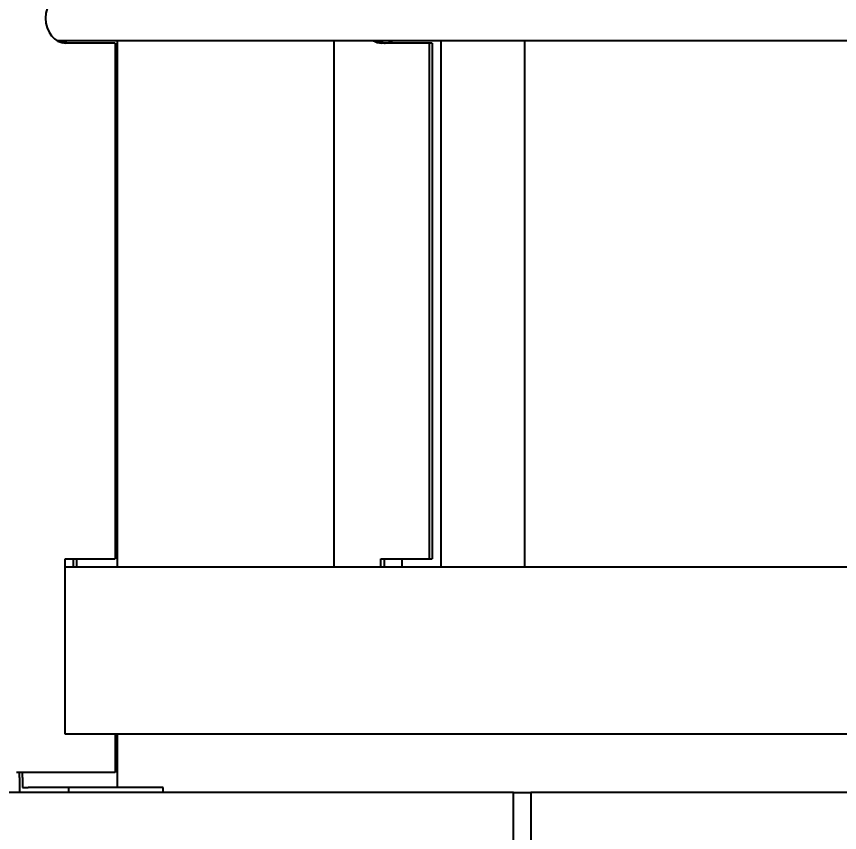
# Model space of a CAD drawing. Header units: millimetres. Extents: x 0 to 100323, y 0 to 59400.
# Drawn here: x 31065.4 to 31558.2, y 51076.6 to 51565.5 of the extents above; entities that cross this region are included whole.
import ezdxf

# ---------------------------------------------------------------- set-up
doc = ezdxf.new("R2010")
doc.units = ezdxf.units.MM
doc.header["$LTSCALE"] = 100
doc.layers.add('Dimension', color=7, linetype='Continuous', lineweight=18)
doc.layers.add('Visible', color=7, linetype='Continuous', lineweight=25)
doc.styles.add('Title', font='arial.ttf')
doc.dimstyles.new('Default - Method 2b', dxfattribs={"dimscale": 100, "dimtxt": 3, "dimasz": 2.5, "dimexe": 3, "dimexo": 0.5, "dimgap": 0.7, "dimtad": 0, "dimtoh": 1, "dimdec": 0, "dimrnd": 1e-08, "dimtxsty": 'Title', "dimcen": 0.09, "dimdle": 10, "dimclrd": 256, "dimclre": 256, "dimclrt": 7, "dimadec": 0, "dimazin": 2, "dimtfac": 0.833333, "dimtdec": 1, "dimtmove": 0, "dimatfit": 3, "dimfxl": 1, "dimtolj": 1, "dimlwd": -1, "dimlwe": -1, "dimarcsym": 0})

# ---------------------------------------------------------------- blocks, each defined once
blk = doc.blocks.new('*D43')
at = {"layer": 'Defpoints', "color": 0, "transparency": 16777216}
for p in [(45638.77, 52323.53), (47905.43, 52323.53), (29571.16, 44740.53)]:
    blk.add_point(p, dxfattribs=at)
at = {"layer": 'Dimension', "transparency": 16777216}
for p, q in [((45688.77, 52323.53), (48205.43, 52323.53)), ((47905.43, 52073.53), (47905.43, 49048.75)), ((47905.43, 44990.53), (47905.43, 48015.3)), ((29621.16, 44740.53), (48205.43, 44740.53))]:
    blk.add_line(p, q, dxfattribs=at)
for points in [[(47863.76, 52073.53), (47947.09, 52073.53), (47905.43, 52323.53)], [(47863.76, 44990.53), (47947.09, 44990.53), (47905.43, 44740.53)]]:
    blk.add_solid(points, dxfattribs=at)
at = {"layer": 'Dimension', "color": 7, "transparency": 16777216, "insert": (48058.7, 48085.3), "char_height": 300, "attachment_point": 7, "rotation": 90, "style": 'Title'}
blk.add_mtext('\\A1;7583', dxfattribs=at)

msp = doc.modelspace()

# ---------------------------------------------------------------- linework, layer by layer
at = {"layer": 'Visible'}
for p, q in [((31089.63, 51551.08), (31999.07, 51551.08)), ((31125.71, 51551.08), (31125.71, 51235.53)), ((31255.56, 51235.53), (31255.56, 51551.08)), ((31319.53, 51551.08), (31319.53, 51235.53)), ((31369.58, 51551.08), (31369.58, 51235.53)), ((31124.59, 51549.53), (31095.01, 51549.53)), ((31124.59, 51549.53), (31124.59, 51240.53)), ((31312.5, 51549.53), (31284.03, 51549.53)), ((31312.5, 51549.53), (31312.5, 51240.53)), ((31314.38, 51549.53), (31312.5, 51549.53)), ((31314.38, 51549.53), (31314.38, 51240.53)), ((31094.61, 51135.53), (31094.61, 51240.53)), ((31094.61, 51240.53), (31124.59, 51240.53)), ((31099.64, 51235.53), (31099.64, 51240.53)), ((31101.4, 51240.53), (31101.4, 51235.53)), ((31283.64, 51235.53), (31283.64, 51240.53)), ((31283.64, 51240.53), (31312.5, 51240.53)), ((31285.52, 51240.53), (31285.52, 51235.53)), ((31296.13, 51240.53), (31296.13, 51235.53)), ((31312.5, 51240.53), (31314.38, 51240.53)), ((31999.07, 51235.53), (31094.61, 51235.53)), ((31095.52, 51135.53), (31094.61, 51135.53)), ((31999.07, 51135.53), (31095.52, 51135.53)), ((31124.59, 51135.53), (31124.59, 51112.53)), ((31125.71, 51135.53), (31125.71, 51103.53)), ((31072.73, 51112.53), (31065.44, 51112.53)), ((31067.23, 51109.53), (31067.23, 51112.53)), ((31068.99, 51109.53), (31068.99, 51112.53)), ((31124.59, 51112.53), (31072.73, 51112.53)), ((31067.23, 51109.53), (31067.23, 51100.53)), ((31068.99, 51109.53), (31068.99, 51103.53)), ((31068.99, 51103.53), (31072.51, 51103.53)), ((31096.54, 51103.53), (31072.51, 51103.53)), ((31153.26, 51103.53), (31096.54, 51103.53)), ((31096.54, 51103.53), (31096.54, 51100.53)), ((31153.26, 51100.53), (31153.26, 51103.53)), ((31363.05, 51100.53), (29955.7, 51100.53)), ((31363.05, 51100.53), (31373.34, 51100.53)), ((31363.05, 50800.53), (31363.05, 51100.53)), ((31373.34, 51100.53), (31373.34, 50800.53)), ((32941.83, 51100.53), (31373.34, 51100.53))]:
    msp.add_line(p, q, dxfattribs=at)
for centre, ratio, start_param, end_param in [((31095.01, 51564.53), 0.810256, 3.141593, 6.283185), ((31088.71, 51564.53), 0.810256, 0.262559, 0.458615), ((31090.46, 51564.53), 0.810256, 0.188332, 0.458615), ((31284.03, 51564.53), 0.780095, 5.824571, 6.283185), ((31285.91, 51564.53), 0.780095, 5.824571, 6.283185), ((31287.47, 51564.53), 0.780095, 5.824571, 6.202896), ((31285.6, 51564.53), 0.780095, 0.013198, 0.458615)]:
    msp.add_ellipse(centre, major_axis=(0, -15), ratio=ratio, start_param=start_param, end_param=end_param, dxfattribs=at)

# ---------------------------------------------------------------- dimensions: what is measured, and where the dimension line sits
at = {"layer": 'Dimension'}
dim = msp.add_linear_dim(base=(47905.43, 52323.53), p1=(29571.16, 44740.53), p2=(45638.77, 52323.53), angle=270, dimstyle='Default - Method 2b', override={"dimgap": 0.7, "dimtoh": 0, "dimdec": 0, "dimtol": 0, "dimlim": 0, "dimtp": 0, "dimtm": 0, "dimtdec": 1, "dimtofl": 0, "dimatfit": 1}, dxfattribs=at)
dim.commit()
dim.dimension.update_dxf_attribs({"geometry": '*D43', "text_midpoint": (47905.43, 48532.03), "dimtype": 160})

doc.saveas('drawing.dxf')
